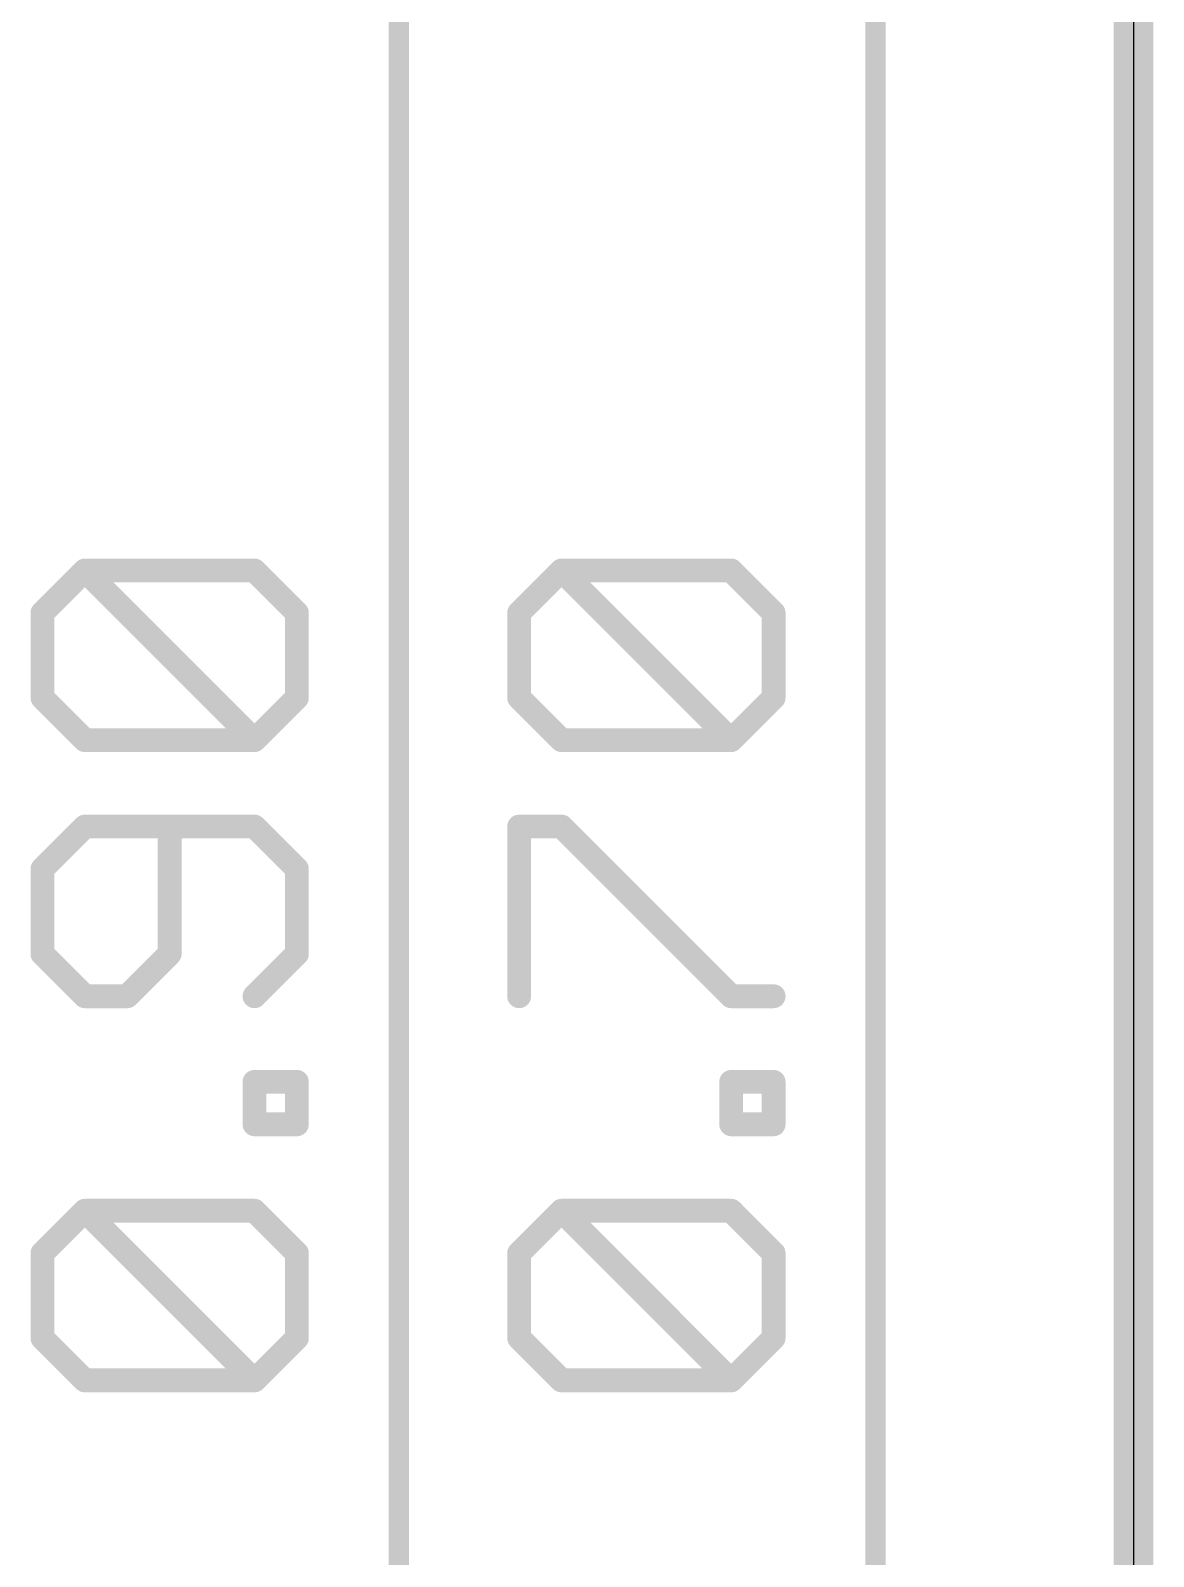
# Model space of a CAD drawing. Extents: x -7.1 to 67.6, y -9 to 27.6.
# Drawn here: x -7.05 to 0.13, y 7.9 to 17.65 of the extents above; entities that cross this region are included whole.
import ezdxf

# ---------------------------------------------------------------- set-up
doc = ezdxf.new("R2010")
doc.units = 0
for name, color, linetype in [('1', 12, 'CONTINUOUS'), ('16', 132, 'CONTINUOUS'), ('20', 4, 'CONTINUOUS'), ('47', 253, 'CONTINUOUS')]:
    doc.layers.add(name, color=color, linetype=linetype)

msp = doc.modelspace()

# ---------------------------------------------------------------- linework, layer by layer
at = {"layer": '1', "const_width": 0.254}
msp.add_lwpolyline([(0, 0), (0, 22.86)], dxfattribs=at)
at = {"layer": '16', "const_width": 0.254}
msp.add_lwpolyline([(0, 0), (0, 22.86)], dxfattribs=at)
at = {"layer": '20'}
msp.add_line((0, 20.32), (0, 2.54), dxfattribs=at)
at = {"layer": '47'}
for points, const_width in [([(-4.699, 0.065), (-4.699, 22.795)], 0.13), ([(-1.651, 2.605), (-1.651, 20.255)], 0.13), ([(-6.9767, 13.9312), (-6.7055, 14.2024)], 0.1524), ([(-6.7055, 14.2024), (-5.6209, 14.2024)], 0.1524), ([(-5.6209, 13.1177), (-6.7055, 14.2024)], 0.1524), ([(-5.6209, 14.2024), (-5.3497, 13.9312)], 0.1524), ([(-3.9287, 13.9312), (-3.6575, 14.2024)], 0.1524), ([(-3.6575, 14.2024), (-2.5729, 14.2024)], 0.1524), ([(-2.5729, 13.1177), (-3.6575, 14.2024)], 0.1524), ([(-2.5729, 14.2024), (-2.3017, 13.9312)], 0.1524), ([(-6.9767, 13.3889), (-6.9767, 13.9312)], 0.1524), ([(-5.3497, 13.9312), (-5.3497, 13.3889)], 0.1524), ([(-3.9287, 13.3889), (-3.9287, 13.9312)], 0.1524), ([(-2.3017, 13.9312), (-2.3017, 13.3889)], 0.1524), ([(-6.7055, 13.1177), (-6.9767, 13.3889)], 0.1524), ([(-5.3497, 13.3889), (-5.6209, 13.1177)], 0.1524), ([(-3.6575, 13.1177), (-3.9287, 13.3889)], 0.1524), ([(-2.3017, 13.3889), (-2.5729, 13.1177)], 0.1524), ([(-5.6209, 13.1177), (-6.7055, 13.1177)], 0.1524), ([(-2.5729, 13.1177), (-3.6575, 13.1177)], 0.1524), ([(-6.7055, 12.5652), (-6.9767, 12.294)], 0.1524), ([(-5.6209, 12.5652), (-6.7055, 12.5652)], 0.1524), ([(-6.1632, 11.7517), (-6.1632, 12.5652)], 0.1524), ([(-5.3497, 12.294), (-5.6209, 12.5652)], 0.1524), ([(-3.9287, 11.4805), (-3.9287, 12.5652)], 0.1524), ([(-3.9287, 12.5652), (-3.6575, 12.5652)], 0.1524), ([(-3.6575, 12.5652), (-2.5729, 11.4805)], 0.1524), ([(-6.9767, 12.294), (-6.9767, 11.7517)], 0.1524), ([(-5.3497, 11.7517), (-5.3497, 12.294)], 0.1524), ([(-6.9767, 11.7517), (-6.7055, 11.4805)], 0.1524), ([(-6.4344, 11.4805), (-6.1632, 11.7517)], 0.1524), ([(-5.6209, 11.4805), (-5.3497, 11.7517)], 0.1524), ([(0, 11.684), (0, -8.935)], 0.13), ([(-6.7055, 11.4805), (-6.4344, 11.4805)], 0.1524), ([(-2.5729, 11.4805), (-2.3017, 11.4805)], 0.1524), ([(-5.6209, 10.662), (-5.6209, 10.9331)], 0.1524), ([(-5.6209, 10.9331), (-5.3497, 10.9331)], 0.1524), ([(-5.3497, 10.9331), (-5.3497, 10.662)], 0.1524), ([(-2.5729, 10.662), (-2.5729, 10.9331)], 0.1524), ([(-2.5729, 10.9331), (-2.3017, 10.9331)], 0.1524), ([(-2.3017, 10.9331), (-2.3017, 10.662)], 0.1524), ([(-5.3497, 10.662), (-5.6209, 10.662)], 0.1524), ([(-2.3017, 10.662), (-2.5729, 10.662)], 0.1524), ([(-6.9767, 9.8383), (-6.7055, 10.1095)], 0.1524), ([(-6.7055, 10.1095), (-5.6209, 10.1095)], 0.1524), ([(-5.6209, 9.0248), (-6.7055, 10.1095)], 0.1524), ([(-5.6209, 10.1095), (-5.3497, 9.8383)], 0.1524), ([(-3.9287, 9.8383), (-3.6575, 10.1095)], 0.1524), ([(-3.6575, 10.1095), (-2.5729, 10.1095)], 0.1524), ([(-2.5729, 9.0248), (-3.6575, 10.1095)], 0.1524), ([(-2.5729, 10.1095), (-2.3017, 9.8383)], 0.1524), ([(-6.9767, 9.296), (-6.9767, 9.8383)], 0.1524), ([(-5.3497, 9.8383), (-5.3497, 9.296)], 0.1524), ([(-3.9287, 9.296), (-3.9287, 9.8383)], 0.1524), ([(-2.3017, 9.8383), (-2.3017, 9.296)], 0.1524), ([(-6.7055, 9.0248), (-6.9767, 9.296)], 0.1524), ([(-5.3497, 9.296), (-5.6209, 9.0248)], 0.1524), ([(-3.6575, 9.0248), (-3.9287, 9.296)], 0.1524), ([(-2.3017, 9.296), (-2.5729, 9.0248)], 0.1524), ([(-5.6209, 9.0248), (-6.7055, 9.0248)], 0.1524), ([(-2.5729, 9.0248), (-3.6575, 9.0248)], 0.1524)]:
    msp.add_lwpolyline(points, dxfattribs=dict(at, const_width=const_width))
for points, const_width in [([(-6.6786, 14.2293, 1), (-6.7325, 14.1754)], 0.0762), ([(-6.7055, 14.2405, 1), (-6.7055, 14.1643)], 0.0762), ([(-6.6786, 14.1754, 1), (-6.7325, 14.2293)], 0.0762), ([(-5.5939, 14.2293, 1), (-5.6478, 14.1754)], 0.0762), ([(-5.6209, 14.1643, 1), (-5.6209, 14.2405)], 0.0762), ([(-3.6306, 14.2293, 1), (-3.6845, 14.1754)], 0.0762), ([(-3.6575, 14.2405, 1), (-3.6575, 14.1643)], 0.0762), ([(-3.6306, 14.1754, 1), (-3.6845, 14.2293)], 0.0762), ([(-2.5459, 14.2293, 1), (-2.5998, 14.1754)], 0.0762), ([(-2.5729, 14.1643, 1), (-2.5729, 14.2405)], 0.0762), ([(-6.9386, 13.9312, 1), (-7.0148, 13.9312)], 0.0762), ([(-7.0036, 13.9581, 1), (-6.9497, 13.9043)], 0.0762), ([(-5.3116, 13.9312, 1), (-5.3878, 13.9312)], 0.0762), ([(-5.3766, 13.9043, 1), (-5.3228, 13.9581)], 0.0762), ([(-3.8906, 13.9312, 1), (-3.9668, 13.9312)], 0.0762), ([(-3.9556, 13.9581, 1), (-3.9017, 13.9043)], 0.0762), ([(-2.2636, 13.9312, 1), (-2.3398, 13.9312)], 0.0762), ([(-2.3286, 13.9043, 1), (-2.2748, 13.9581)], 0.0762), ([(-6.9497, 13.4158, 1), (-7.0036, 13.3619)], 0.0762), ([(-5.3228, 13.3619, 1), (-5.3766, 13.4158)], 0.0762), ([(-3.9017, 13.4158, 1), (-3.9556, 13.3619)], 0.0762), ([(-2.2748, 13.3619, 1), (-2.3286, 13.4158)], 0.0762), ([(-7.0148, 13.3889, 1), (-6.9386, 13.3889)], 0.0762), ([(-5.3878, 13.3889, 1), (-5.3116, 13.3889)], 0.0762), ([(-3.9668, 13.3889, 1), (-3.8906, 13.3889)], 0.0762), ([(-2.3398, 13.3889, 1), (-2.2636, 13.3889)], 0.0762), ([(-6.7055, 13.1558, 1), (-6.7055, 13.0796)], 0.0762), ([(-6.7325, 13.0908, 1), (-6.6786, 13.1446)], 0.0762), ([(-5.6478, 13.1446, 1), (-5.5939, 13.0908)], 0.0762), ([(-5.6478, 13.0908, 1), (-5.5939, 13.1446)], 0.0762), ([(-5.6209, 13.0796, 1), (-5.6209, 13.1558)], 0.0762), ([(-3.6575, 13.1558, 1), (-3.6575, 13.0796)], 0.0762), ([(-3.6845, 13.0908, 1), (-3.6306, 13.1446)], 0.0762), ([(-2.5998, 13.1446, 1), (-2.5459, 13.0908)], 0.0762), ([(-2.5998, 13.0908, 1), (-2.5459, 13.1446)], 0.0762), ([(-2.5729, 13.0796, 1), (-2.5729, 13.1558)], 0.0762), ([(-6.7055, 12.6033, 1), (-6.7055, 12.5271)], 0.0762), ([(-6.6786, 12.5383, 1), (-6.7325, 12.5921)], 0.0762), ([(-6.1251, 12.5652, 1), (-6.2013, 12.5652)], 0.0762), ([(-5.5939, 12.5921, 1), (-5.6478, 12.5383)], 0.0762), ([(-5.6209, 12.5271, 1), (-5.6209, 12.6033)], 0.0762), ([(-3.8906, 12.5652, 1), (-3.9668, 12.5652)], 0.0762), ([(-3.9287, 12.6033, 1), (-3.9287, 12.5271)], 0.0762), ([(-3.6306, 12.5921, 1), (-3.6845, 12.5383)], 0.0762), ([(-3.6575, 12.5271, 1), (-3.6575, 12.6033)], 0.0762), ([(-6.9386, 12.294, 1), (-7.0148, 12.294)], 0.0762), ([(-7.0036, 12.321, 1), (-6.9497, 12.2671)], 0.0762), ([(-5.3116, 12.294, 1), (-5.3878, 12.294)], 0.0762), ([(-5.3766, 12.2671, 1), (-5.3228, 12.321)], 0.0762), ([(-6.9497, 11.7786, 1), (-7.0036, 11.7248)], 0.0762), ([(-6.1363, 11.7248, 1), (-6.1901, 11.7786)], 0.0762), ([(-5.3228, 11.7248, 1), (-5.3766, 11.7786)], 0.0762), ([(-7.0148, 11.7517, 1), (-6.9386, 11.7517)], 0.0762), ([(-6.2013, 11.7517, 1), (-6.1251, 11.7517)], 0.0762), ([(-5.3878, 11.7517, 1), (-5.3116, 11.7517)], 0.0762), ([(0.0325, 11.684, 1), (-0.0325, 11.684)], 0.065), ([(-6.7055, 11.5186, 1), (-6.7055, 11.4424)], 0.0762), ([(-6.7325, 11.4536, 1), (-6.6786, 11.5075)], 0.0762), ([(-6.4613, 11.5075, 1), (-6.4074, 11.4536)], 0.0762), ([(-6.4344, 11.4424, 1), (-6.4344, 11.5186)], 0.0762), ([(-5.6478, 11.5075, 1), (-5.5939, 11.4536)], 0.0762), ([(-3.9668, 11.4805, 1), (-3.8906, 11.4805)], 0.0762), ([(-2.5729, 11.5186, 1), (-2.5729, 11.4424)], 0.0762), ([(-2.5998, 11.4536, 1), (-2.5459, 11.5075)], 0.0762), ([(-2.3017, 11.4424, 1), (-2.3017, 11.5186)], 0.0762), ([(-5.5828, 10.9331, 1), (-5.659, 10.9331)], 0.0762), ([(-5.6209, 10.9712, 1), (-5.6209, 10.895)], 0.0762), ([(-5.3116, 10.9331, 1), (-5.3878, 10.9331)], 0.0762), ([(-5.3497, 10.895, 1), (-5.3497, 10.9712)], 0.0762), ([(-2.5348, 10.9331, 1), (-2.611, 10.9331)], 0.0762), ([(-2.5729, 10.9712, 1), (-2.5729, 10.895)], 0.0762), ([(-2.2636, 10.9331, 1), (-2.3398, 10.9331)], 0.0762), ([(-2.3017, 10.895, 1), (-2.3017, 10.9712)], 0.0762), ([(-5.6209, 10.7001, 1), (-5.6209, 10.6239)], 0.0762), ([(-5.3497, 10.6239, 1), (-5.3497, 10.7001)], 0.0762), ([(-2.5729, 10.7001, 1), (-2.5729, 10.6239)], 0.0762), ([(-2.3017, 10.6239, 1), (-2.3017, 10.7001)], 0.0762), ([(-5.659, 10.662, 1), (-5.5828, 10.662)], 0.0762), ([(-5.3878, 10.662, 1), (-5.3116, 10.662)], 0.0762), ([(-2.611, 10.662, 1), (-2.5348, 10.662)], 0.0762), ([(-2.3398, 10.662, 1), (-2.2636, 10.662)], 0.0762), ([(-6.6786, 10.1364, 1), (-6.7325, 10.0825)], 0.0762), ([(-6.7055, 10.1476, 1), (-6.7055, 10.0714)], 0.0762), ([(-6.6786, 10.0825, 1), (-6.7325, 10.1364)], 0.0762), ([(-5.5939, 10.1364, 1), (-5.6478, 10.0825)], 0.0762), ([(-5.6209, 10.0714, 1), (-5.6209, 10.1476)], 0.0762), ([(-3.6306, 10.1364, 1), (-3.6845, 10.0825)], 0.0762), ([(-3.6575, 10.1476, 1), (-3.6575, 10.0714)], 0.0762), ([(-3.6306, 10.0825, 1), (-3.6845, 10.1364)], 0.0762), ([(-2.5459, 10.1364, 1), (-2.5998, 10.0825)], 0.0762), ([(-2.5729, 10.0714, 1), (-2.5729, 10.1476)], 0.0762), ([(-6.9386, 9.8383, 1), (-7.0148, 9.8383)], 0.0762), ([(-7.0036, 9.8652, 1), (-6.9497, 9.8114)], 0.0762), ([(-5.3116, 9.8383, 1), (-5.3878, 9.8383)], 0.0762), ([(-5.3766, 9.8114, 1), (-5.3228, 9.8652)], 0.0762), ([(-3.8906, 9.8383, 1), (-3.9668, 9.8383)], 0.0762), ([(-3.9556, 9.8652, 1), (-3.9017, 9.8114)], 0.0762), ([(-2.2636, 9.8383, 1), (-2.3398, 9.8383)], 0.0762), ([(-2.3286, 9.8114, 1), (-2.2748, 9.8652)], 0.0762), ([(-6.9497, 9.3229, 1), (-7.0036, 9.269)], 0.0762), ([(-5.3228, 9.269, 1), (-5.3766, 9.3229)], 0.0762), ([(-3.9017, 9.3229, 1), (-3.9556, 9.269)], 0.0762), ([(-2.2748, 9.269, 1), (-2.3286, 9.3229)], 0.0762), ([(-7.0148, 9.296, 1), (-6.9386, 9.296)], 0.0762), ([(-5.3878, 9.296, 1), (-5.3116, 9.296)], 0.0762), ([(-3.9668, 9.296, 1), (-3.8906, 9.296)], 0.0762), ([(-2.3398, 9.296, 1), (-2.2636, 9.296)], 0.0762), ([(-6.7055, 9.0629, 1), (-6.7055, 8.9867)], 0.0762), ([(-6.7325, 8.9979, 1), (-6.6786, 9.0518)], 0.0762), ([(-5.6478, 9.0518, 1), (-5.5939, 8.9979)], 0.0762), ([(-5.6478, 8.9979, 1), (-5.5939, 9.0518)], 0.0762), ([(-5.6209, 8.9867, 1), (-5.6209, 9.0629)], 0.0762), ([(-3.6575, 9.0629, 1), (-3.6575, 8.9867)], 0.0762), ([(-3.6845, 8.9979, 1), (-3.6306, 9.0518)], 0.0762), ([(-2.5998, 9.0518, 1), (-2.5459, 8.9979)], 0.0762), ([(-2.5998, 8.9979, 1), (-2.5459, 9.0518)], 0.0762), ([(-2.5729, 8.9867, 1), (-2.5729, 9.0629)], 0.0762)]:
    msp.add_lwpolyline(points, format="xyb", dxfattribs=dict(at, const_width=const_width))

doc.saveas('drawing.dxf')
